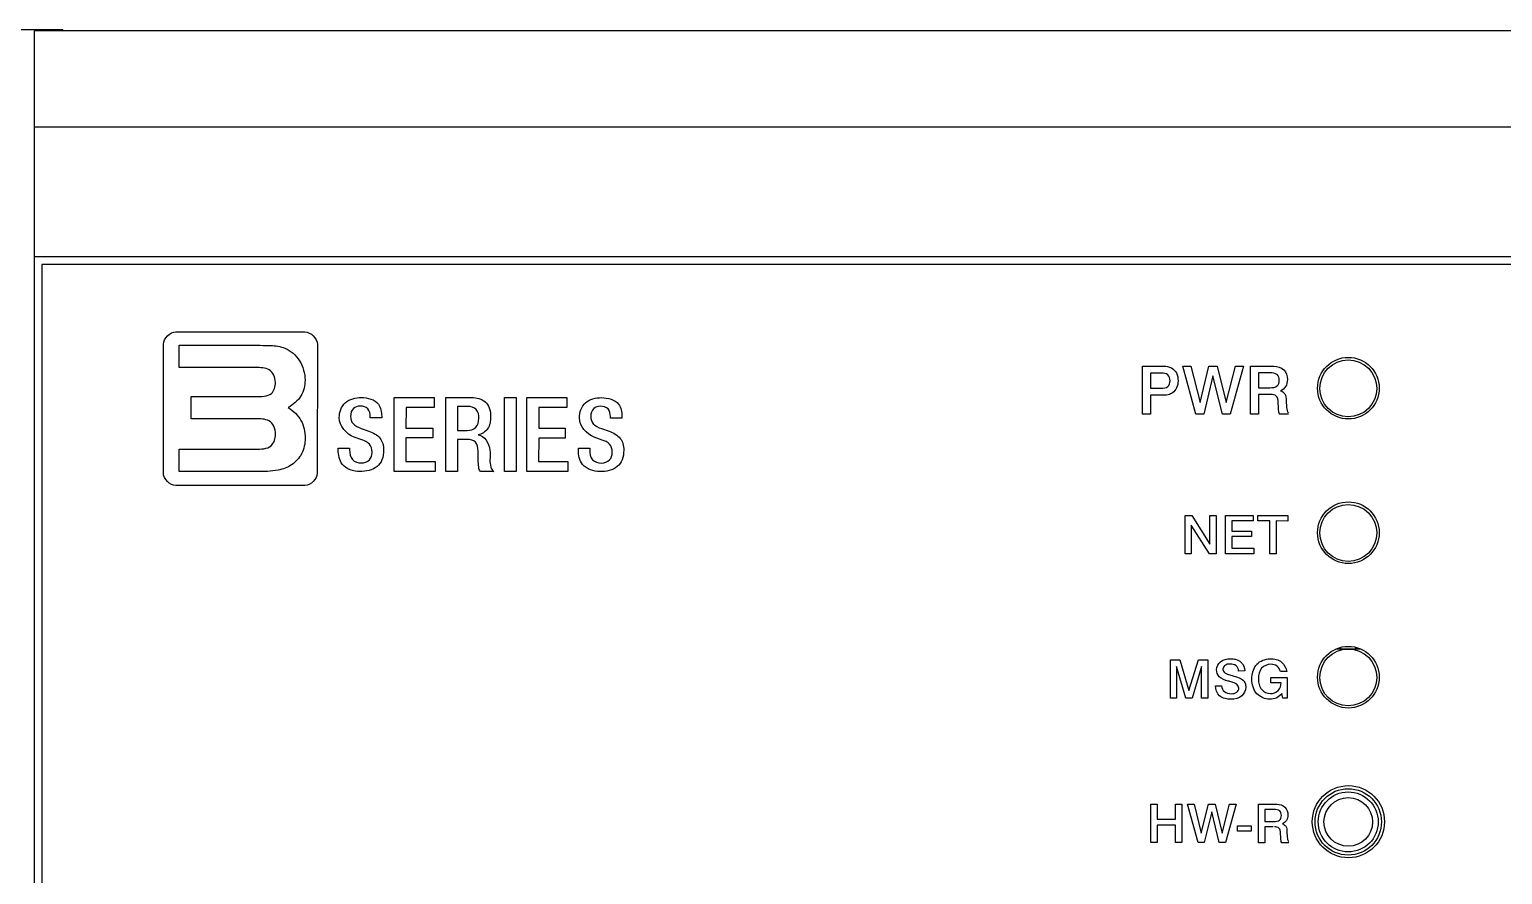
# Model space of a CAD drawing. Header units: inches. Extents: x 29 to 2254, y 8 to 2046.
# Drawn here: x 31.353 to 34.196, y 42.516 to 44.147 of the extents above; entities that cross this region are included whole.
import ezdxf

# ---------------------------------------------------------------- set-up
doc = ezdxf.new("R2010")
doc.units = ezdxf.units.IN
doc.header["$MEASUREMENT"] = 0
doc.layers.add('AV3', color=7, linetype='Continuous')

msp = doc.modelspace()

# ---------------------------------------------------------------- linework, layer by layer
at = {"layer": 'AV3', "linetype": 'Continuous'}
for p, q in [((30.6798, 44.1469), (31.4176, 44.1469)), ((31.3632, 40.9189), (31.3632, 44.1444)), ((47.4303, 44.1444), (31.3632, 44.1444)), ((31.4176, 44.1444), (31.4176, 44.1469)), ((47.4303, 43.9584), (31.3632, 43.9584)), ((47.4303, 43.7083), (31.3632, 43.7083)), ((31.3771, 43.6934), (31.3771, 41.3689)), ((47.4163, 43.6934), (31.3771, 43.6934)), ((31.6358, 43.5632), (31.8848, 43.5631)), ((31.6116, 43.2906), (31.6118, 43.5393)), ((31.642, 43.4942), (31.642, 43.5373)), ((31.642, 43.5373), (31.7986, 43.5372)), ((31.9088, 43.5391), (31.9087, 43.2905)), ((31.7895, 43.4941), (31.642, 43.4942)), ((33.5016, 43.4042), (33.5016, 43.4971)), ((33.5016, 43.4971), (33.537, 43.4971)), ((33.517, 43.4837), (33.517, 43.4544)), ((33.538, 43.4837), (33.517, 43.4837)), ((33.6045, 43.4042), (33.5792, 43.4971)), ((33.5792, 43.4971), (33.5948, 43.4971)), ((33.5948, 43.4971), (33.6124, 43.4266)), ((33.6124, 43.4266), (33.6293, 43.4971)), ((33.6374, 43.4785), (33.6196, 43.4042)), ((33.6293, 43.4971), (33.6457, 43.4971)), ((33.6556, 43.4042), (33.6374, 43.4785)), ((33.6457, 43.4971), (33.6629, 43.4269)), ((33.6629, 43.4269), (33.6807, 43.497)), ((33.6961, 43.497), (33.6706, 43.4042)), ((33.6807, 43.497), (33.6961, 43.497)), ((33.7099, 43.4041), (33.7099, 43.497)), ((33.7099, 43.497), (33.7499, 43.497)), ((33.7251, 43.484), (33.7251, 43.4554)), ((33.7476, 43.484), (33.7251, 43.484)), ((33.7499, 43.497), (33.7548, 43.4968)), ((33.517, 43.4544), (33.5371, 43.4544)), ((33.7251, 43.4554), (33.7472, 43.4554)), ((31.665, 43.3952), (31.665, 43.4383)), ((31.665, 43.4383), (31.7895, 43.4383)), ((32.0569, 43.2936), (32.057, 43.4364)), ((32.057, 43.4364), (32.1346, 43.4364)), ((32.08, 43.4172), (32.0799, 43.3776)), ((32.1346, 43.4172), (32.08, 43.4172)), ((32.1346, 43.4364), (32.1346, 43.4172)), ((32.1565, 43.2936), (32.1566, 43.4363)), ((32.1566, 43.4363), (32.2071, 43.4363)), ((32.1794, 43.4192), (32.1794, 43.3728)), ((32.1989, 43.4192), (32.1794, 43.4192)), ((32.2699, 43.2935), (32.27, 43.4363)), ((32.27, 43.4363), (32.2928, 43.4363)), ((32.2928, 43.4363), (32.2928, 43.2935)), ((32.3131, 43.2935), (32.3132, 43.4363)), ((32.3132, 43.4363), (32.3905, 43.4362)), ((32.336, 43.4171), (32.336, 43.3775)), ((32.3905, 43.4171), (32.336, 43.4171)), ((32.3905, 43.4362), (32.3905, 43.4171)), ((33.517, 43.4408), (33.517, 43.4042)), ((33.5381, 43.4408), (33.517, 43.4408)), ((33.7252, 43.4423), (33.7252, 43.4041)), ((33.7486, 43.4423), (33.7252, 43.4423)), ((33.7638, 43.4164), (33.7633, 43.4274)), ((33.7788, 43.4308), (33.7796, 43.4175)), ((31.7894, 43.3952), (31.665, 43.3952)), ((32.0109, 43.3971), (32.0109, 43.4)), ((32.033, 43.3971), (32.0109, 43.3971)), ((32.033, 43.4002), (32.033, 43.3971)), ((32.4744, 43.3969), (32.4744, 43.3998)), ((32.4966, 43.3969), (32.4744, 43.3969)), ((32.4966, 43.4), (32.4966, 43.3969)), ((33.517, 43.4042), (33.5016, 43.4042)), ((33.6196, 43.4042), (33.6045, 43.4042)), ((33.6706, 43.4042), (33.6556, 43.4042)), ((33.7252, 43.4041), (33.7099, 43.4041)), ((33.7834, 43.4041), (33.7662, 43.4041)), ((31.9947, 43.3546), (31.9796, 43.3598)), ((31.9936, 43.3767), (32.0085, 43.3714)), ((32.0799, 43.3776), (32.1314, 43.3776)), ((32.0799, 43.3584), (32.0799, 43.3128)), ((32.1314, 43.3584), (32.0799, 43.3584)), ((32.1314, 43.3776), (32.1314, 43.3584)), ((32.1794, 43.3728), (32.1977, 43.3728)), ((32.336, 43.3583), (32.3359, 43.3127)), ((32.336, 43.3775), (32.3873, 43.3775)), ((32.3873, 43.3583), (32.336, 43.3583)), ((32.3873, 43.3775), (32.3873, 43.3583)), ((32.4583, 43.3544), (32.4432, 43.3596)), ((32.4571, 43.3765), (32.4721, 43.3712)), ((31.6419, 43.2938), (31.6419, 43.3369)), ((31.6419, 43.3369), (31.7894, 43.3368)), ((31.9491, 43.3356), (31.9491, 43.3389)), ((31.9491, 43.3389), (31.971, 43.3389)), ((31.971, 43.3389), (31.971, 43.3354)), ((32.1794, 43.3556), (32.1794, 43.2936)), ((32.198, 43.3555), (32.1794, 43.3556)), ((32.4127, 43.3354), (32.4127, 43.3387)), ((32.4127, 43.3387), (32.4346, 43.3387)), ((32.4346, 43.3387), (32.4346, 43.3352)), ((32.0799, 43.3128), (32.1362, 43.3128)), ((32.1362, 43.3128), (32.1362, 43.2936)), ((32.3359, 43.3127), (32.3921, 43.3127)), ((32.3921, 43.3127), (32.3921, 43.2935)), ((31.7919, 43.2937), (31.6419, 43.2938)), ((32.1362, 43.2936), (32.0569, 43.2936)), ((32.1794, 43.2936), (32.1565, 43.2936)), ((32.2496, 43.2935), (32.2236, 43.2935)), ((32.2928, 43.2935), (32.2699, 43.2935)), ((32.3921, 43.2935), (32.3131, 43.2935)), ((31.8847, 43.2666), (31.6356, 43.2667)), ((33.5837, 43.1347), (33.5838, 43.209)), ((33.5838, 43.209), (33.5969, 43.209)), ((33.5956, 43.1903), (33.5956, 43.1347)), ((33.6304, 43.1347), (33.5956, 43.1903)), ((33.5969, 43.209), (33.6315, 43.1534)), ((33.6315, 43.1534), (33.6315, 43.209)), ((33.6315, 43.209), (33.6434, 43.209)), ((33.6434, 43.209), (33.6434, 43.1347)), ((33.6617, 43.1347), (33.6618, 43.209)), ((33.6618, 43.209), (33.715, 43.209)), ((33.6739, 43.1981), (33.6739, 43.1787)), ((33.715, 43.1981), (33.6739, 43.1981)), ((33.715, 43.209), (33.715, 43.1981)), ((33.724, 43.1981), (33.724, 43.209)), ((33.724, 43.209), (33.7821, 43.2089)), ((33.747, 43.1981), (33.724, 43.1981)), ((33.7469, 43.1346), (33.747, 43.1981)), ((33.7593, 43.1981), (33.7592, 43.1346)), ((33.7821, 43.198), (33.7593, 43.1981)), ((33.7821, 43.2089), (33.7821, 43.198)), ((33.6739, 43.1787), (33.7118, 43.1787)), ((33.6739, 43.1683), (33.6739, 43.1458)), ((33.7118, 43.1683), (33.6739, 43.1683)), ((33.7118, 43.1787), (33.7118, 43.1683)), ((33.5956, 43.1347), (33.5837, 43.1347)), ((33.6434, 43.1347), (33.6304, 43.1347)), ((33.7164, 43.1347), (33.6617, 43.1347)), ((33.6739, 43.1458), (33.7164, 43.1458)), ((33.7164, 43.1458), (33.7164, 43.1347)), ((33.7592, 43.1346), (33.7469, 43.1346)), ((33.9227, 42.951), (33.8748, 42.951)), ((33.8836, 42.9541), (33.8836, 42.951)), ((33.9134, 42.951), (33.9134, 42.9542)), ((33.5553, 42.856), (33.5553, 42.9303)), ((33.5553, 42.9303), (33.5733, 42.9303)), ((33.5668, 42.9174), (33.5668, 42.856)), ((33.5849, 42.856), (33.5668, 42.9174)), ((33.5733, 42.9303), (33.5911, 42.8709)), ((33.5911, 42.8709), (33.6093, 42.9303)), ((33.6155, 42.9174), (33.597, 42.856)), ((33.6093, 42.9303), (33.6272, 42.9303)), ((33.6154, 42.856), (33.6155, 42.9174)), ((33.6272, 42.9303), (33.6272, 42.856)), ((33.6986, 42.9086), (33.6869, 42.9085)), ((33.7798, 42.9075), (33.7675, 42.9075)), ((33.6421, 42.8798), (33.6541, 42.8798)), ((33.7489, 42.8858), (33.7489, 42.896)), ((33.7489, 42.896), (33.7806, 42.896)), ((33.7692, 42.8858), (33.7489, 42.8858)), ((33.7806, 42.896), (33.7806, 42.8559)), ((33.5668, 42.856), (33.5553, 42.856)), ((33.597, 42.856), (33.5849, 42.856)), ((33.6272, 42.856), (33.6154, 42.856)), ((33.7724, 42.8559), (33.7704, 42.8653)), ((33.7806, 42.8559), (33.7724, 42.8559)), ((33.5174, 42.5772), (33.5174, 42.6515)), ((33.5174, 42.6515), (33.5298, 42.6515)), ((33.5298, 42.6515), (33.5298, 42.6223)), ((33.565, 42.6223), (33.565, 42.6515)), ((33.565, 42.6515), (33.5773, 42.6515)), ((33.5773, 42.6515), (33.5773, 42.5772)), ((33.6086, 42.5772), (33.5884, 42.6515)), ((33.5884, 42.6515), (33.6009, 42.6515)), ((33.6009, 42.6515), (33.6149, 42.5952)), ((33.6149, 42.5952), (33.6285, 42.6515)), ((33.6285, 42.6515), (33.6416, 42.6515)), ((33.6416, 42.6515), (33.6554, 42.5953)), ((33.6554, 42.5953), (33.6696, 42.6515)), ((33.6819, 42.6515), (33.6615, 42.5772)), ((33.6696, 42.6515), (33.6819, 42.6515)), ((33.7251, 42.5771), (33.7251, 42.6515)), ((33.7251, 42.6515), (33.7571, 42.6514)), ((33.7571, 42.6514), (33.761, 42.6513)), ((33.5298, 42.6223), (33.565, 42.6223)), ((33.635, 42.6366), (33.6207, 42.5772)), ((33.6495, 42.5772), (33.635, 42.6366)), ((33.7373, 42.641), (33.7373, 42.6182)), ((33.7553, 42.641), (33.7373, 42.641)), ((33.5298, 42.6112), (33.5298, 42.5772)), ((33.565, 42.6112), (33.5298, 42.6112)), ((33.5649, 42.5772), (33.565, 42.6112)), ((33.6848, 42.5993), (33.6848, 42.6099)), ((33.6848, 42.6099), (33.7113, 42.6099)), ((33.7113, 42.5992), (33.6848, 42.5993)), ((33.7113, 42.6099), (33.7113, 42.5992)), ((33.7373, 42.6182), (33.755, 42.6181)), ((33.7374, 42.6077), (33.7373, 42.5771)), ((33.7537, 42.6077), (33.7374, 42.6077)), ((33.7683, 42.5869), (33.7679, 42.5958)), ((33.7802, 42.5985), (33.7809, 42.5879)), ((33.5298, 42.5772), (33.5174, 42.5772)), ((33.5773, 42.5772), (33.5649, 42.5772)), ((33.6207, 42.5772), (33.6086, 42.5772)), ((33.6615, 42.5772), (33.6495, 42.5772)), ((33.7373, 42.5771), (33.7251, 42.5771)), ((33.7839, 42.5771), (33.7701, 42.5771))]:
    msp.add_line(p, q, dxfattribs=at)
for centre, radius in [((33.8988, 43.4545), 0.0595), ((33.8985, 43.454), 0.0549), ((33.8988, 43.1755), 0.0595), ((33.8985, 43.1751), 0.0549), ((33.8988, 42.8966), 0.0595), ((33.8985, 42.8961), 0.0549), ((33.8988, 42.6176), 0.0697), ((33.8985, 42.6172), 0.0641), ((33.8985, 42.6172), 0.0579), ((33.8985, 42.6172), 0.0469)]:
    msp.add_circle(centre, radius, dxfattribs=at)
for points in [[(31.6118, 43.5393), (31.6118, 43.5506), (31.6245, 43.5632), (31.6358, 43.5632)], [(31.8848, 43.5631), (31.8961, 43.5631), (31.9088, 43.5504), (31.9088, 43.5391)], [(33.7796, 43.4174), (33.7798, 43.4137), (33.7802, 43.4086), (33.7834, 43.4068)], [(31.9796, 43.3598), (31.9649, 43.3655), (31.9511, 43.3818), (31.9511, 43.3976)], [(32.4432, 43.3596), (32.4285, 43.3653), (32.4146, 43.3816), (32.4146, 43.3973)], [(31.6356, 43.2667), (31.6243, 43.2667), (31.6116, 43.2793), (31.6116, 43.2906)], [(31.9087, 43.2905), (31.9087, 43.2792), (31.896, 43.2666), (31.8847, 43.2666)], [(33.7809, 42.5878), (33.781, 42.5848), (33.7813, 42.5807), (33.784, 42.5793)]]:
    msp.add_open_spline(points, degree=3, dxfattribs=at)
for points, knots in [([(31.7986, 43.5372), (31.8053, 43.5371), (31.8212, 43.5372), (31.8376, 43.5353), (31.8463, 43.5317)], [0, 0, 0, 0, 0.413934, 1, 1, 1, 1]), ([(31.8463, 43.5317), (31.8577, 43.527), (31.8779, 43.5087), (31.8881, 43.4727), (31.8799, 43.4372), (31.8621, 43.4226), (31.8525, 43.4171)], [0, 0, 0, 0, 0.263524, 0.539987, 0.762277, 1, 1, 1, 1]), ([(31.7895, 43.4383), (31.7999, 43.4383), (31.822, 43.4376), (31.8312, 43.4673), (31.8191, 43.4948), (31.7985, 43.4941), (31.7895, 43.4941)], [0, 0, 0, 0, 0.290935, 0.500095, 0.748936, 1, 1, 1, 1]), ([(33.537, 43.4971), (33.5412, 43.4971), (33.5482, 43.4972), (33.5592, 43.4935), (33.5685, 43.4839), (33.5708, 43.4692), (33.5685, 43.4552), (33.5608, 43.4456), (33.55, 43.4409), (33.5425, 43.4408), (33.5381, 43.4408)], [0, 0, 0, 0, 0.129671, 0.209709, 0.349825, 0.50975, 0.647116, 0.774263, 0.866543, 1, 1, 1, 1]), ([(33.5371, 43.4544), (33.5417, 43.4543), (33.5519, 43.4552), (33.5557, 43.4689), (33.5521, 43.4823), (33.5423, 43.4837), (33.538, 43.4837)], [0, 0, 0, 0, 0.273209, 0.50753, 0.742228, 1, 1, 1, 1]), ([(33.7472, 43.4554), (33.752, 43.4554), (33.7623, 43.4561), (33.7667, 43.4697), (33.7624, 43.4833), (33.7523, 43.484), (33.7476, 43.484)], [0, 0, 0, 0, 0.277138, 0.505409, 0.728476, 1, 1, 1, 1]), ([(33.7548, 43.4968), (33.7616, 43.4968), (33.7767, 43.4926), (33.7825, 43.473), (33.7792, 43.4571), (33.7717, 43.451), (33.7677, 43.4495)], [0, 0, 0, 0, 0.304048, 0.603729, 0.810846, 1, 1, 1, 1]), ([(33.7677, 43.4495), (33.7709, 43.4484), (33.7781, 43.4438), (33.7786, 43.4352), (33.7788, 43.4308)], [0, 0, 0, 0, 0.431691, 1, 1, 1, 1]), ([(31.8525, 43.4171), (31.8624, 43.4107), (31.8804, 43.3939), (31.8876, 43.3594), (31.8813, 43.3274), (31.8606, 43.3047), (31.829, 43.2933), (31.8057, 43.2937), (31.7919, 43.2937)], [0, 0, 0, 0, 0.17744, 0.351193, 0.507204, 0.653042, 0.791909, 1, 1, 1, 1]), ([(31.9511, 43.3976), (31.9511, 43.4079), (31.9593, 43.4313), (31.9829, 43.4364), (31.9938, 43.4364)], [0, 0, 0, 0, 0.487867, 1, 1, 1, 1]), ([(32.0109, 43.4), (32.0109, 43.4051), (32.0085, 43.4169), (31.9921, 43.4213), (31.9762, 43.4168), (31.9728, 43.4058), (31.9729, 43.4001)], [0, 0, 0, 0, 0.250283, 0.508613, 0.731162, 1, 1, 1, 1]), ([(31.9938, 43.4364), (32.0056, 43.4364), (32.0294, 43.4304), (32.033, 43.4083), (32.033, 43.4002)], [0, 0, 0, 0, 0.592899, 1, 1, 1, 1]), ([(32.1977, 43.3728), (32.2037, 43.3728), (32.2171, 43.3768), (32.222, 43.3958), (32.2182, 43.4154), (32.2047, 43.4192), (32.1989, 43.4192)], [0, 0, 0, 0, 0.251813, 0.503213, 0.755532, 1, 1, 1, 1]), ([(32.2071, 43.4363), (32.2161, 43.4363), (32.2311, 43.4328), (32.2421, 43.4158), (32.2443, 43.3973), (32.2408, 43.3753), (32.2265, 43.3656), (32.2195, 43.3645)], [0, 0, 0, 0, 0.260674, 0.393934, 0.561186, 0.79536, 1, 1, 1, 1]), ([(32.4146, 43.3973), (32.4146, 43.4077), (32.4228, 43.4311), (32.4465, 43.4362), (32.4574, 43.4362)], [0, 0, 0, 0, 0.487867, 1, 1, 1, 1]), ([(32.4744, 43.3998), (32.4744, 43.4049), (32.472, 43.4167), (32.4557, 43.4211), (32.4398, 43.4166), (32.4364, 43.4056), (32.4364, 43.3998)], [0, 0, 0, 0, 0.250293, 0.508176, 0.730997, 1, 1, 1, 1]), ([(32.4574, 43.4362), (32.4692, 43.4362), (32.493, 43.4302), (32.4966, 43.4081), (32.4966, 43.4)], [0, 0, 0, 0, 0.593032, 1, 1, 1, 1]), ([(33.7633, 43.4274), (33.7631, 43.4316), (33.7619, 43.4413), (33.7524, 43.4423), (33.7486, 43.4423)], [0, 0, 0, 0, 0.522998, 1, 1, 1, 1]), ([(33.7662, 43.4041), (33.7654, 43.4055), (33.7641, 43.4095), (33.764, 43.4137), (33.7638, 43.4164)], [0, 0, 0, 0, 0.365814, 1, 1, 1, 1]), ([(31.8282, 43.3656), (31.8282, 43.3709), (31.8265, 43.3811), (31.813, 43.3958), (31.7982, 43.3952), (31.7894, 43.3952)], [0, 0, 0, 0, 0.284161, 0.530226, 1, 1, 1, 1]), ([(31.9729, 43.4001), (31.9729, 43.3948), (31.9766, 43.3835), (31.9878, 43.3789), (31.9936, 43.3767)], [0, 0, 0, 0, 0.444763, 1, 1, 1, 1]), ([(32.4364, 43.3998), (32.4365, 43.3946), (32.4402, 43.3833), (32.4514, 43.3787), (32.4571, 43.3765)], [0, 0, 0, 0, 0.444525, 1, 1, 1, 1]), ([(31.7894, 43.3368), (31.7996, 43.3368), (31.8214, 43.3368), (31.8282, 43.3576), (31.8282, 43.3656)], [0, 0, 0, 0, 0.562134, 1, 1, 1, 1]), ([(32.0085, 43.3714), (32.0165, 43.3685), (32.0284, 43.3625), (32.0359, 43.3473), (32.0372, 43.3329), (32.0352, 43.3167), (32.0213, 43.2968), (32.0024, 43.2936), (31.9908, 43.2936)], [0, 0, 0, 0, 0.21368, 0.307918, 0.415278, 0.575369, 0.708015, 1, 1, 1, 1]), ([(32.2195, 43.3642), (32.2317, 43.3629), (32.2466, 43.3361), (32.2396, 43.3114), (32.2456, 43.2961), (32.2496, 43.2935)], [0, 0, 0, 0, 0.460482, 0.82295, 1, 1, 1, 1]), ([(32.4721, 43.3712), (32.4801, 43.3683), (32.4919, 43.3623), (32.4994, 43.3471), (32.5007, 43.3327), (32.4987, 43.3165), (32.4848, 43.2966), (32.466, 43.2934), (32.4544, 43.2934)], [0, 0, 0, 0, 0.213618, 0.307834, 0.415204, 0.575316, 0.707978, 1, 1, 1, 1]), ([(31.9908, 43.2936), (31.9787, 43.2936), (31.9535, 43.3016), (31.9491, 43.3258), (31.9491, 43.3356)], [0, 0, 0, 0, 0.553245, 1, 1, 1, 1]), ([(31.971, 43.3354), (31.971, 43.3289), (31.9733, 43.3143), (31.9932, 43.3081), (32.0106, 43.3141), (32.0144, 43.3254), (32.0145, 43.3309), (32.0145, 43.3312)], [0, 0, 0, 0, 0.279288, 0.536782, 0.77664, 0.986559, 1, 1, 1, 1]), ([(32.0145, 43.3312), (32.0146, 43.3368), (32.011, 43.3482), (32.0001, 43.3531), (31.9947, 43.3546)], [0, 0, 0, 0, 0.491186, 1, 1, 1, 1]), ([(32.2236, 43.2935), (32.2208, 43.2969), (32.2196, 43.3062), (32.2192, 43.3194), (32.2191, 43.3339), (32.2175, 43.3526), (32.2037, 43.3555), (32.198, 43.3555)], [0, 0, 0, 0, 0.176068, 0.347661, 0.536812, 0.773147, 1, 1, 1, 1]), ([(32.4544, 43.2934), (32.4423, 43.2934), (32.4171, 43.3014), (32.4127, 43.3256), (32.4127, 43.3354)], [0, 0, 0, 0, 0.553245, 1, 1, 1, 1]), ([(32.4346, 43.3352), (32.4345, 43.3286), (32.4369, 43.3141), (32.4568, 43.3079), (32.4742, 43.3138), (32.478, 43.3251), (32.4781, 43.3307), (32.4781, 43.331)], [0, 0, 0, 0, 0.279226, 0.536823, 0.77666, 0.98656, 1, 1, 1, 1]), ([(32.4781, 43.331), (32.4782, 43.3366), (32.4746, 43.348), (32.4637, 43.3528), (32.4583, 43.3544)], [0, 0, 0, 0, 0.491186, 1, 1, 1, 1]), ([(33.667, 42.8891), (33.6607, 42.8908), (33.6487, 42.8942), (33.6419, 42.9121), (33.6512, 42.9297), (33.6676, 42.9329), (33.6781, 42.9318), (33.681, 42.9311)], [0, 0, 0, 0, 0.241361, 0.423765, 0.632936, 0.891599, 1, 1, 1, 1]), ([(33.681, 42.9311), (33.6849, 42.9301), (33.6942, 42.9258), (33.6986, 42.9148), (33.6986, 42.9086)], [0, 0, 0, 0, 0.383898, 1, 1, 1, 1]), ([(33.7203, 42.9193), (33.7209, 42.92), (33.7274, 42.9278), (33.7461, 42.9348), (33.7711, 42.9287), (33.7788, 42.9143), (33.7798, 42.9075)], [0, 0, 0, 0, 0.040442, 0.414701, 0.721071, 1, 1, 1, 1]), ([(33.6869, 42.9085), (33.6866, 42.9122), (33.6829, 42.9203), (33.671, 42.9228), (33.6605, 42.9209), (33.6566, 42.9146), (33.6567, 42.9117), (33.6567, 42.9115)], [0, 0, 0, 0, 0.260669, 0.550749, 0.794947, 0.98473, 1, 1, 1, 1]), ([(33.6567, 42.9115), (33.6569, 42.9091), (33.6594, 42.9048), (33.6664, 42.902), (33.6758, 42.8993), (33.6863, 42.8964), (33.6956, 42.8918), (33.7, 42.8848), (33.7017, 42.8736), (33.6939, 42.8568), (33.6759, 42.8532), (33.6643, 42.8544), (33.6607, 42.8553)], [0, 0, 0, 0, 0.06337, 0.116207, 0.200037, 0.327433, 0.40937, 0.471341, 0.541392, 0.708113, 0.904417, 1, 1, 1, 1]), ([(33.7704, 42.8653), (33.7678, 42.8618), (33.7607, 42.8557), (33.7425, 42.8521), (33.7178, 42.8625), (33.71, 42.892), (33.7148, 42.9122), (33.7203, 42.9193)], [0, 0, 0, 0, 0.118509, 0.24141, 0.486508, 0.755744, 1, 1, 1, 1]), ([(33.7675, 42.9075), (33.7667, 42.9114), (33.7619, 42.9194), (33.7467, 42.9232), (33.7279, 42.9156), (33.7245, 42.8974), (33.7256, 42.886), (33.7264, 42.8826)], [0, 0, 0, 0, 0.159764, 0.330664, 0.578469, 0.864269, 1, 1, 1, 1]), ([(33.6607, 42.8553), (33.6568, 42.8563), (33.6469, 42.861), (33.6424, 42.8729), (33.6421, 42.8798)], [0, 0, 0, 0, 0.362253, 1, 1, 1, 1]), ([(33.6541, 42.8798), (33.6544, 42.8757), (33.6586, 42.8665), (33.6719, 42.8638), (33.6833, 42.8659), (33.6875, 42.8726), (33.6873, 42.8756), (33.6873, 42.8757)], [0, 0, 0, 0, 0.268854, 0.569741, 0.804439, 0.989994, 1, 1, 1, 1]), ([(33.6873, 42.8757), (33.6872, 42.8769), (33.6862, 42.8797), (33.6835, 42.8836), (33.6776, 42.8864), (33.672, 42.8879), (33.6681, 42.8888), (33.667, 42.8891)], [0, 0, 0, 0, 0.142604, 0.328426, 0.53614, 0.870021, 1, 1, 1, 1]), ([(33.7264, 42.8826), (33.7274, 42.8788), (33.7316, 42.8698), (33.7474, 42.8626), (33.7651, 42.8689), (33.769, 42.8804), (33.7692, 42.8858)], [0, 0, 0, 0, 0.182736, 0.481953, 0.737406, 1, 1, 1, 1]), ([(33.761, 42.6513), (33.7665, 42.6513), (33.7785, 42.6479), (33.7832, 42.6322), (33.7805, 42.6196), (33.7745, 42.6146), (33.7714, 42.6134)], [0, 0, 0, 0, 0.304048, 0.603729, 0.810846, 1, 1, 1, 1]), ([(33.755, 42.6181), (33.7588, 42.6181), (33.7671, 42.6187), (33.7706, 42.6296), (33.7671, 42.6404), (33.759, 42.641), (33.7553, 42.641)], [0, 0, 0, 0, 0.277138, 0.505409, 0.728476, 1, 1, 1, 1]), ([(33.7679, 42.5958), (33.7677, 42.5991), (33.7667, 42.6069), (33.7591, 42.6077), (33.7561, 42.6077)], [0, 0, 0, 0, 0.522998, 1, 1, 1, 1]), ([(33.7714, 42.6134), (33.7739, 42.6126), (33.7797, 42.6088), (33.7801, 42.602), (33.7802, 42.5985)], [0, 0, 0, 0, 0.431691, 1, 1, 1, 1]), ([(33.7701, 42.5771), (33.7695, 42.5782), (33.7685, 42.5814), (33.7684, 42.5848), (33.7683, 42.5869)], [0, 0, 0, 0, 0.365814, 1, 1, 1, 1])]:
    msp.add_open_spline(points, degree=3, knots=knots, dxfattribs=at)

doc.saveas('drawing.dxf')
